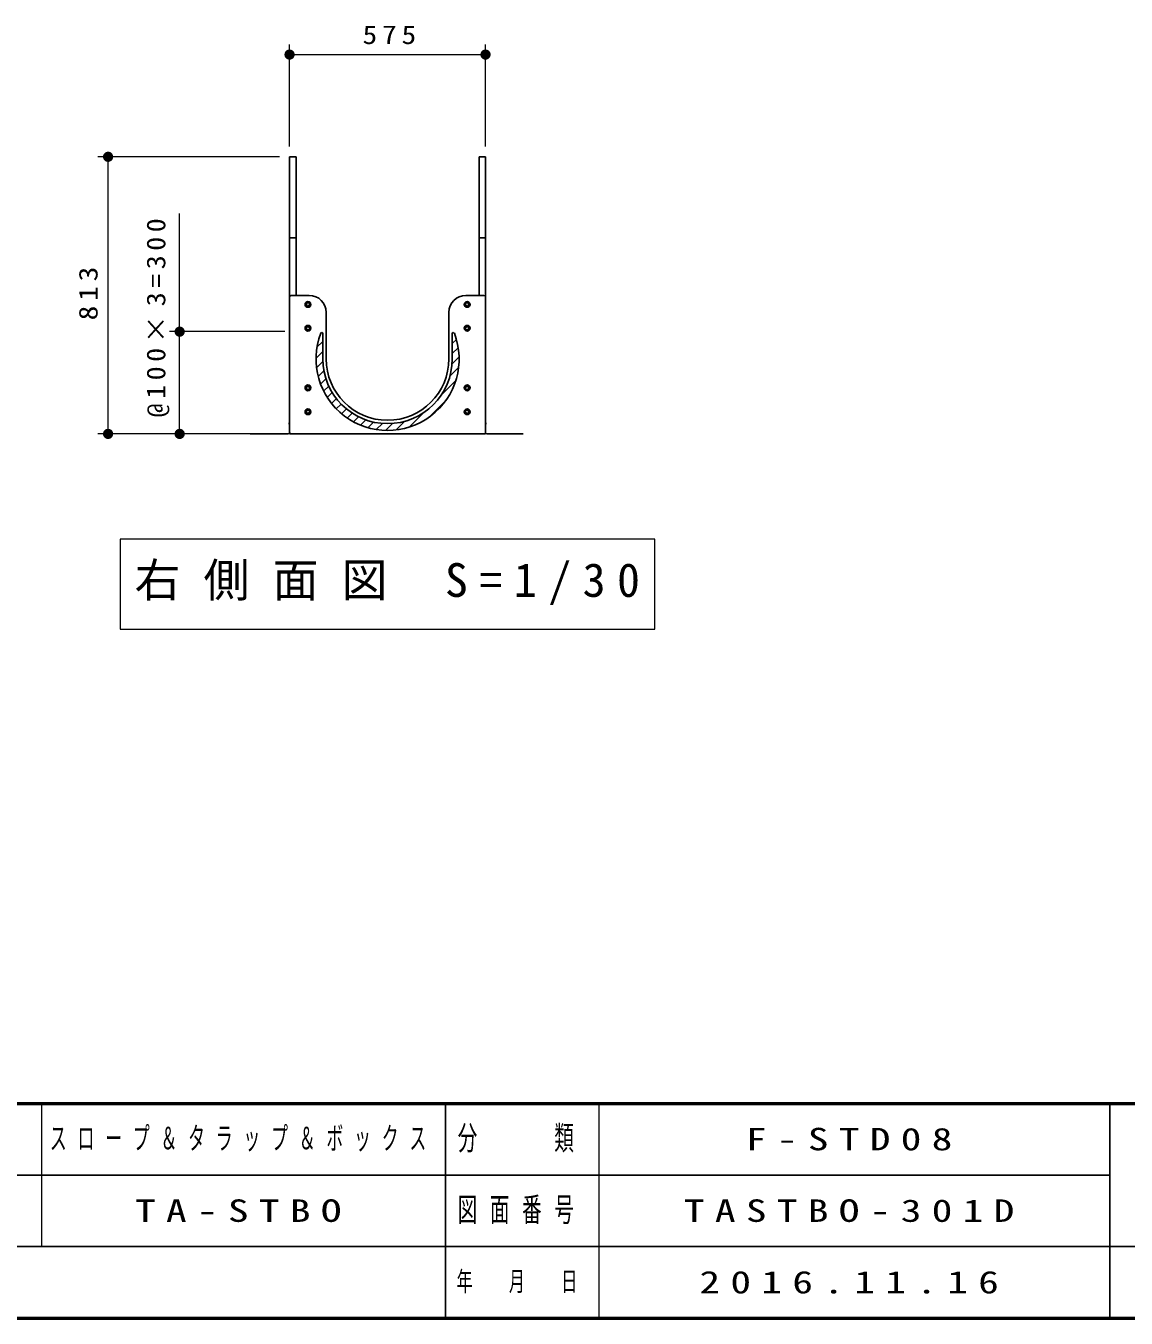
# Model space of a CAD drawing. Units: millimetres on the paper, scale 1:30. Extents: x -385 to 0, y -12 to 267.
# Drawn here: x -176 to -68.4, y 0 to 126.4 of the extents above; entities that cross this region are included whole.
import ezdxf

# ---------------------------------------------------------------- set-up
doc = ezdxf.new("R2010")
doc.units = ezdxf.units.MM
doc.layers.add('1_30', color=7, linetype='Continuous', lineweight=25)
doc.layers.add('LY_3', color=7, linetype='Continuous', lineweight=13)
doc.layers.add('LY_4', color=7, linetype='Continuous')
doc.styles.add('ＭＳ ゴシック', font='')
doc.styles.get('ＭＳ ゴシック').set_extended_font_data('MS Gothic')

# ---------------------------------------------------------------- blocks, each defined once
blk = doc.blocks.new('filled_dot')
at = {"color": 0, "linetype": 'Continuous', "lineweight": -2, "const_width": 1.25}
blk.add_lwpolyline([(-0.625, 0, 1), (0.625, 0, 1)], format="xyb", close=True, dxfattribs=at)

msp = doc.modelspace()

# ---------------------------------------------------------------- linework, layer by layer
at = {"layer": '1_30', "lineweight": 13}
for p, q in [((-150.238, 114.609), (-150.238, 124.609)), ((-131.071, 114.609), (-131.071, 124.609)), ((-150.238, 123.609), (-131.071, 123.609)), ((-151.238, 113.609), (-168.988, 113.609)), ((-167.988, 86.503), (-167.988, 113.609)), ((-160.988, 86.503), (-160.988, 108.078)), ((-150.704, 96.503), (-161.988, 96.503)), ((-151.238, 86.503), (-168.988, 86.503)), ((-155.081, 86.503), (-161.988, 86.503)), ((-166.804, 76.205), (-166.804, 67.405)), ((-114.504, 76.205), (-166.804, 76.205)), ((-114.504, 67.405), (-114.504, 76.205)), ((-166.804, 67.405), (-114.504, 67.405))]:
    msp.add_line(p, q, dxfattribs=at)
at = {"layer": '1_30', "color": 1}
for p, q in [((-150.238, 113.609), (-149.604, 113.609)), ((-150.238, 113.609), (-150.238, 86.503)), ((-149.604, 113.609), (-149.604, 100.056)), ((-131.704, 113.609), (-131.704, 100.056)), ((-131.704, 113.609), (-131.071, 113.609)), ((-131.071, 113.609), (-131.071, 86.503)), ((-150.238, 99.889), (-150.238, 86.669)), ((-150.071, 100.056), (-148.321, 100.056)), ((-131.238, 100.056), (-132.988, 100.056)), ((-131.071, 86.669), (-131.071, 99.889)), ((-146.654, 98.389), (-146.654, 93.836)), ((-134.654, 98.389), (-134.654, 93.836)), ((-146.988, 96.313), (-146.988, 93.836)), ((-134.321, 96.313), (-134.321, 93.836)), ((-131.238, 86.503), (-150.071, 86.503))]:
    msp.add_line(p, q, dxfattribs=at)
at = {"layer": '1_30', "color": 4}
for p, q in [((-150.238, 105.669), (-149.604, 105.669)), ((-131.071, 105.669), (-131.704, 105.669))]:
    msp.add_line(p, q, dxfattribs=at)
at = {"layer": '1_30', "color": 2, "lineweight": 13}
for p, q in [((-147.193, 96.334), (-147.114, 96.413)), ((-134.317, 96.341), (-134.246, 96.412)), ((-147.561, 94.977), (-146.988, 95.55)), ((-134.321, 95.347), (-133.92, 95.748)), ((-134.321, 94.357), (-133.741, 94.937)), ((-147.654, 93.894), (-146.988, 94.56)), ((-147.599, 92.959), (-146.982, 93.575)), ((-134.34, 93.349), (-133.657, 94.031)), ((-147.442, 92.126), (-146.882, 92.686)), ((-134.55, 92.148), (-133.705, 92.993)), ((-147.206, 91.372), (-146.683, 91.895)), ((-146.904, 90.684), (-146.405, 91.183)), ((-135.383, 90.325), (-133.979, 91.73)), ((-146.544, 90.054), (-146.061, 90.537)), ((-146.131, 89.477), (-145.656, 89.952)), ((-145.667, 88.951), (-145.196, 89.422)), ((-145.154, 88.474), (-144.681, 88.947)), ((-144.59, 88.048), (-144.11, 88.528)), ((-138.548, 87.161), (-137.144, 88.565)), ((-136.56, 88.158), (-134.976, 89.742)), ((-143.975, 87.674), (-143.48, 88.168)), ((-143.302, 87.356), (-142.786, 87.872)), ((-142.566, 87.102), (-142.017, 87.651)), ((-141.755, 86.923), (-141.156, 87.523)), ((-140.85, 86.839), (-140.167, 87.522)), ((-139.811, 86.887), (-138.967, 87.732))]:
    msp.add_line(p, q, dxfattribs=at)
at = {"layer": '1_30', "color": 2}
for p, q in [((-150.344, 87.503), (-150.238, 87.503)), ((-130.964, 87.503), (-131.071, 87.503))]:
    msp.add_line(p, q, dxfattribs=at)
at = {"layer": '1_30'}
for p, q in [((-154.081, 86.503), (-150.344, 86.503)), ((-150.238, 86.503), (-131.071, 86.503)), ((-130.964, 86.503), (-127.395, 86.503))]:
    msp.add_line(p, q, dxfattribs=at)
at = {"layer": '1_30', "color": 232}
for centre in [(-148.438, 99.169), (-132.871, 99.169), (-148.438, 96.836), (-132.871, 96.836), (-148.438, 91.003), (-132.871, 91.003), (-148.438, 88.669), (-132.871, 88.669)]:
    msp.add_circle(centre, 0.283, dxfattribs=at)
at = {"layer": '1_30', "color": 232, "lineweight": 13}
for centre in [(-148.438, 99.169), (-132.871, 99.169), (-148.438, 96.836), (-132.871, 96.836), (-148.438, 91.003), (-132.871, 91.003), (-148.438, 88.669), (-132.871, 88.669)]:
    msp.add_circle(centre, 0.217, dxfattribs=at)
at = {"layer": '1_30', "color": 1}
for centre in [(-148.438, 99.169), (-132.871, 99.169), (-148.438, 96.836), (-132.871, 96.836), (-148.438, 91.003), (-132.871, 91.003), (-148.438, 88.669), (-132.871, 88.669)]:
    msp.add_circle(centre, 0.158, dxfattribs=at)
for centre, radius, start, end in [((-150.071, 99.889), 0.167, 90, 180), ((-148.321, 98.389), 1.667, 0, 90), ((-132.988, 98.389), 1.667, 90, 180), ((-131.238, 99.889), 0.167, 0, 90), ((-140.654, 93.836), 7, 158.95539, 21.04461), ((-147.091, 96.313), 0.103, 0, 158.95539), ((-134.218, 96.313), 0.103, 21.04461, 180), ((-140.654, 93.836), 6.333, 180, 0), ((-140.654, 93.836), 6, 180, 0), ((-150.071, 86.669), 0.167, 180, 270), ((-131.238, 86.669), 0.167, 270, 0)]:
    msp.add_arc(centre, radius, start, end, dxfattribs=at)
at = {"layer": 'LY_3', "lineweight": 50}
for p, q in [((-385, 21), (0, 21)), ((-385, 0), (0, 0))]:
    msp.add_line(p, q, dxfattribs=at)
at = {"layer": 'LY_3'}
for p, q in [((-174.5, 21), (-174.5, 7)), ((-120, 21), (-120, 0))]:
    msp.add_line(p, q, dxfattribs=at)
at = {"layer": 'LY_3', "color": 211, "lineweight": 25}
for p, q in [((-135, 21), (-135, 0)), ((-70, 21), (-70, 0)), ((-187.5, 14), (-70, 14)), ((-242.5, 7), (0, 7))]:
    msp.add_line(p, q, dxfattribs=at)

# ---------------------------------------------------------------- block references
at = {"layer": '1_30', "lineweight": 13, "xscale": 0.4, "yscale": 0.4}
msp.add_blockref('filled_dot', (-150.238, 123.609), dxfattribs=at)
for p, rotation in [((-131.071, 123.609), 180), ((-167.988, 113.609), 270), ((-160.988, 96.503), 270), ((-167.988, 86.503), 90), ((-160.988, 86.503), 90)]:
    msp.add_blockref('filled_dot', p, dxfattribs=dict(at, rotation=rotation))

# ---------------------------------------------------------------- texts
at = {"layer": '1_30', "style": 'ＭＳ ゴシック'}
for s, insert, char_height, attachment_point in [('\\T1.33;\\W1.15;575', (-140.238, 124.609), 1.833, 8), ('\\T1.5;右側面図\\~S=1/30', (-165.404, 71.805), 3.299, 4)]:
    msp.add_mtext(s, dxfattribs=dict(at, insert=insert, char_height=char_height, attachment_point=attachment_point))
at = {"layer": '1_30', "char_height": 1.833, "attachment_point": 8, "rotation": 90, "style": 'ＭＳ ゴシック'}
for s, insert in [('\\T1.32;\\W1.1;@100×3=300', (-161.988, 98.078)), ('\\T1.33;\\W1.15;813', (-168.988, 100.472))]:
    msp.add_mtext(s, dxfattribs=dict(at, insert=insert))
at = {"layer": 'LY_3', "color": 4, "attachment_point": 5, "style": 'ＭＳ ゴシック'}
for s, insert, char_height in [('\\T1.64;\\W0.6;分\u3000\u3000類', (-127.5, 17.5), 2.346), ('\\T1.64;\\W0.6;図面番号', (-127.5, 10.5), 2.346), ('\\T1.64;\\W0.6;年\u3000月\u3000日', (-127.5, 3.5), 1.906)]:
    msp.add_mtext(s, dxfattribs=dict(at, insert=insert, char_height=char_height))
at = {"layer": 'LY_4', "char_height": 2.199, "attachment_point": 5, "style": 'ＭＳ ゴシック'}
for s, insert in [('\\T1.64;\\W0.55;スロープ＆タラップ＆ボックス', (-154.75, 17.5)), ('\\T1.5;\\W1.35;F-STD08', (-95, 17.5)), ('\\T1.5;\\W1.35;TA-STBO', (-154.75, 10.5)), ('\\T1.5;\\W1.35;TASTBO-301D', (-95, 10.5)), ('\\T1.5;\\W1.35;2016.11.16', (-95, 3.5))]:
    msp.add_mtext(s, dxfattribs=dict(at, insert=insert))

doc.saveas('drawing.dxf')
